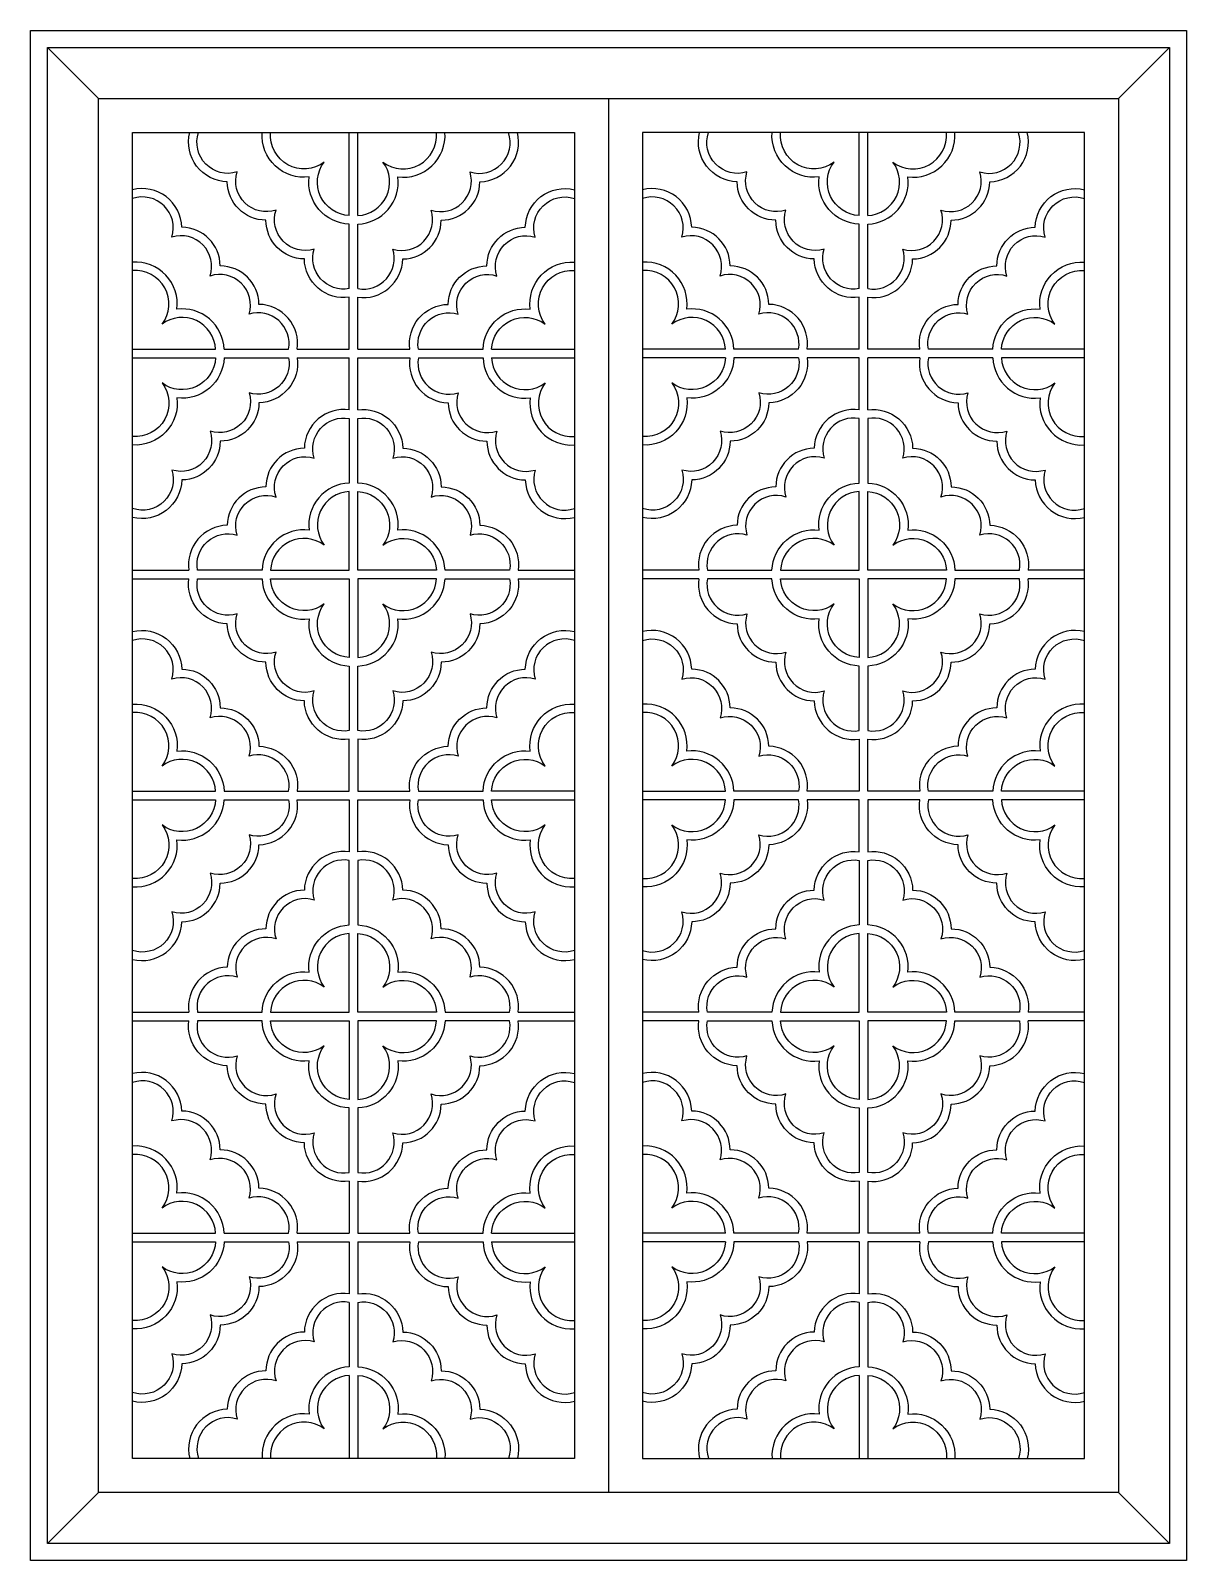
# Model space of a CAD drawing. Header units: metres. Extents: x 3237 to 4597, y 649 to 2449.
import ezdxf

# ---------------------------------------------------------------- set-up
doc = ezdxf.new("R2010")
doc.units = ezdxf.units.M
for name, color, linetype in [('3', 3, 'Continuous'), ('4', 4, 'Continuous'), ('7', 7, 'Continuous')]:
    doc.layers.add(name, color=color, linetype=linetype)

# ---------------------------------------------------------------- blocks, each defined once
blk = doc.blocks.new('窗-026')
at = {"layer": '3'}
for p, q in [((375, 1582.36), (375, 1680)), ((385, 1582.36), (385, 1680)), ((975, 1582.36), (975, 1680)), ((985, 1582.36), (985, 1680)), ((375, 1496.36), (375, 1572.35)), ((385, 1496.36), (385, 1572.35)), ((975, 1496.36), (975, 1572.35)), ((985, 1496.36), (985, 1572.35)), ((375, 1425), (375, 1486.24)), ((385, 1425), (385, 1486.24)), ((975, 1425), (975, 1486.24)), ((985, 1425), (985, 1486.24)), ((120, 1425), (217.64, 1425)), ((227.65, 1425), (303.64, 1425)), ((313.76, 1425), (375, 1425)), ((385, 1425), (446.24, 1425)), ((456.36, 1425), (532.35, 1425)), ((542.36, 1425), (640, 1425)), ((817.64, 1425), (720, 1425)), ((903.64, 1425), (827.65, 1425)), ((975, 1425), (913.76, 1425)), ((1046.24, 1425), (985, 1425)), ((1132.35, 1425), (1056.36, 1425)), ((1240, 1425), (1142.36, 1425)), ((120, 1415), (217.64, 1415)), ((227.65, 1415), (303.64, 1415)), ((313.76, 1415), (375, 1415)), ((375, 1353.76), (375, 1415)), ((385, 1415), (446.24, 1415)), ((385, 1353.76), (385, 1415)), ((456.36, 1415), (532.35, 1415)), ((542.36, 1415), (640, 1415)), ((817.64, 1415), (720, 1415)), ((903.64, 1415), (827.65, 1415)), ((975, 1415), (913.76, 1415)), ((975, 1353.76), (975, 1415)), ((985, 1353.76), (985, 1415)), ((1046.24, 1415), (985, 1415)), ((1132.35, 1415), (1056.36, 1415)), ((1240, 1415), (1142.36, 1415)), ((120, 1165), (186.24, 1165)), ((120, 1155), (186.24, 1155)), ((573.76, 1165), (640, 1165)), ((573.76, 1155), (640, 1155)), ((786.24, 1165), (720, 1165)), ((786.24, 1155), (720, 1155)), ((1240, 1165), (1173.76, 1165)), ((1240, 1155), (1173.76, 1155)), ((120, 645), (186.24, 645)), ((120, 635), (186.24, 635)), ((573.76, 645), (640, 645)), ((573.76, 635), (640, 635)), ((786.24, 645), (720, 645)), ((786.24, 635), (720, 635)), ((1240, 645), (1173.76, 645)), ((1240, 635), (1173.76, 635)), ((375, 446.24), (375, 385)), ((385, 446.24), (385, 385)), ((975, 446.24), (975, 385)), ((985, 446.24), (985, 385)), ((120, 385), (217.64, 385)), ((227.65, 385), (303.64, 385)), ((313.76, 385), (375, 385)), ((385, 385), (446.24, 385)), ((456.36, 385), (532.35, 385)), ((542.36, 385), (640, 385)), ((817.64, 385), (720, 385)), ((903.64, 385), (827.65, 385)), ((975, 385), (913.76, 385)), ((1046.24, 385), (985, 385)), ((1132.35, 385), (1056.36, 385)), ((1240, 385), (1142.36, 385)), ((120, 375), (217.64, 375)), ((227.65, 375), (303.64, 375)), ((313.76, 375), (375, 375)), ((375, 375), (375, 313.76)), ((385, 375), (446.24, 375)), ((385, 375), (385, 313.76)), ((456.36, 375), (532.35, 375)), ((542.36, 375), (640, 375)), ((817.64, 375), (720, 375)), ((903.64, 375), (827.65, 375)), ((975, 375), (913.76, 375)), ((975, 375), (975, 313.76)), ((1046.24, 375), (985, 375)), ((985, 375), (985, 313.76)), ((1132.35, 375), (1056.36, 375)), ((1240, 375), (1142.36, 375)), ((375, 303.64), (375, 227.65)), ((385, 303.64), (385, 227.65)), ((975, 303.64), (975, 227.65)), ((985, 303.64), (985, 227.65)), ((375, 217.64), (375, 120)), ((385, 217.64), (385, 120)), ((975, 217.64), (975, 120)), ((985, 217.64), (985, 120))]:
    blk.add_line(p, q, dxfattribs=at)
blk.add_lwpolyline([(20, 1780), (1340, 1780), (1340, 20), (20, 20)], close=True, dxfattribs=at)
for points in [[(375, 1486.24, -0.45), (322.11, 1531.33, -0.41), (276.92, 1576.92, -0.41), (231.33, 1622.11, -0.48), (187.2, 1680)], [(375, 1496.36, -0.56), (333.66, 1542.96, -0.61), (288.8, 1588.8, -0.61), (242.96, 1633.66, -0.61), (197.6, 1680)], [(375, 1572.35, -0.44), (327.78, 1627.78, -0.47), (272.43, 1680)], [(375, 1582.36, -0.6), (345.37, 1645.37, -0.65), (282.46, 1680)], [(385, 1486.24, 0.45), (437.89, 1531.33, 0.41), (483.08, 1576.92, 0.41), (528.67, 1622.11, 0.48), (572.8, 1680)], [(385, 1496.36, 0.56), (426.34, 1542.96, 0.61), (471.2, 1588.8, 0.61), (517.04, 1633.66, 0.61), (562.4, 1680)], [(385, 1572.35, 0.44), (432.22, 1627.78, 0.47), (487.57, 1680)], [(385, 1582.36, 0.6), (414.63, 1645.37, 0.65), (477.54, 1680)], [(975, 1486.24, -0.45), (922.11, 1531.33, -0.41), (876.92, 1576.92, -0.41), (831.33, 1622.11, -0.48), (787.2, 1680)], [(975, 1496.36, -0.56), (933.66, 1542.96, -0.61), (888.8, 1588.8, -0.61), (842.96, 1633.66, -0.61), (797.6, 1680)], [(975, 1572.35, -0.44), (927.78, 1627.78, -0.47), (872.43, 1680)], [(975, 1582.36, -0.6), (945.37, 1645.37, -0.65), (882.46, 1680)], [(985, 1496.36, 0.56), (1026.34, 1542.96, 0.61), (1071.2, 1588.8, 0.61), (1117.04, 1633.66, 0.61), (1162.4, 1680)], [(985, 1486.24, 0.45), (1037.89, 1531.33, 0.41), (1083.08, 1576.92, 0.41), (1128.67, 1622.11, 0.48), (1172.8, 1680)], [(985, 1572.35, 0.44), (1032.22, 1627.78, 0.47), (1087.57, 1680)], [(985, 1582.36, 0.6), (1014.63, 1645.37, 0.65), (1077.54, 1680)], [(313.76, 1425, 0.45), (268.67, 1477.89, 0.41), (223.08, 1523.08, 0.41), (177.89, 1568.67, 0.48), (120, 1612.8)], [(303.64, 1425, 0.56), (257.04, 1466.34, 0.61), (211.2, 1511.2, 0.61), (166.34, 1557.04, 0.61), (120, 1602.4)], [(446.24, 1425, -0.45), (491.33, 1477.89, -0.41), (536.92, 1523.08, -0.41), (582.11, 1568.67, -0.48), (640, 1612.8)], [(456.36, 1425, -0.56), (502.96, 1466.34, -0.61), (548.8, 1511.2, -0.61), (593.66, 1557.04, -0.61), (640, 1602.4)], [(913.76, 1425, 0.45), (868.67, 1477.89, 0.41), (823.08, 1523.08, 0.41), (777.89, 1568.67, 0.48), (720, 1612.8)], [(903.64, 1425, 0.56), (857.04, 1466.34, 0.61), (811.2, 1511.2, 0.61), (766.34, 1557.04, 0.61), (720, 1602.4)], [(1046.24, 1425, -0.45), (1091.33, 1477.89, -0.41), (1136.92, 1523.08, -0.41), (1182.11, 1568.67, -0.48), (1240, 1612.8)], [(1056.36, 1425, -0.56), (1102.96, 1466.34, -0.61), (1148.8, 1511.2, -0.61), (1193.66, 1557.04, -0.61), (1240, 1602.4)], [(227.65, 1425, 0.44), (172.22, 1472.22, 0.47), (120, 1527.57)], [(217.64, 1425, 0.6), (154.63, 1454.63, 0.65), (120, 1517.54)], [(532.35, 1425, -0.44), (587.78, 1472.22, -0.47), (640, 1527.57)], [(542.36, 1425, -0.6), (605.37, 1454.63, -0.65), (640, 1517.54)], [(827.65, 1425, 0.44), (772.22, 1472.22, 0.47), (720, 1527.57)], [(817.64, 1425, 0.6), (754.63, 1454.63, 0.65), (720, 1517.54)], [(1132.35, 1425, -0.44), (1187.78, 1472.22, -0.47), (1240, 1527.57)], [(1142.36, 1425, -0.6), (1205.37, 1454.63, -0.65), (1240, 1517.54)], [(303.64, 1415, -0.56), (257.04, 1373.66, -0.61), (211.2, 1328.8, -0.61), (166.34, 1282.96, -0.61), (120, 1237.6)], [(313.76, 1415, -0.45), (268.67, 1362.11, -0.41), (223.08, 1316.92, -0.41), (177.89, 1271.33, -0.48), (120, 1227.2)], [(217.64, 1415, -0.6), (154.63, 1385.37, -0.65), (120, 1322.46)], [(227.65, 1415, -0.44), (172.22, 1367.78, -0.47), (120, 1312.43)], [(446.24, 1415, 0.45), (491.33, 1362.11, 0.41), (536.92, 1316.92, 0.41), (582.11, 1271.33, 0.48), (640, 1227.2)], [(456.36, 1415, 0.56), (502.96, 1373.66, 0.61), (548.8, 1328.8, 0.61), (593.66, 1282.96, 0.61), (640, 1237.6)], [(532.35, 1415, 0.44), (587.78, 1367.78, 0.47), (640, 1312.43)], [(542.36, 1415, 0.6), (605.37, 1385.37, 0.65), (640, 1322.46)], [(903.64, 1415, -0.56), (857.04, 1373.66, -0.61), (811.2, 1328.8, -0.61), (766.34, 1282.96, -0.61), (720, 1237.6)], [(913.76, 1415, -0.45), (868.67, 1362.11, -0.41), (823.08, 1316.92, -0.41), (777.89, 1271.33, -0.48), (720, 1227.2)], [(817.64, 1415, -0.6), (754.63, 1385.37, -0.65), (720, 1322.46)], [(827.65, 1415, -0.44), (772.22, 1367.78, -0.47), (720, 1312.43)], [(1046.24, 1415, 0.45), (1091.33, 1362.11, 0.41), (1136.92, 1316.92, 0.41), (1182.11, 1271.33, 0.48), (1240, 1227.2)], [(1056.36, 1415, 0.56), (1102.96, 1373.66, 0.61), (1148.8, 1328.8, 0.61), (1193.66, 1282.96, 0.61), (1240, 1237.6)], [(1132.35, 1415, 0.44), (1187.78, 1367.78, 0.47), (1240, 1312.43)], [(1142.36, 1415, 0.6), (1205.37, 1385.37, 0.65), (1240, 1322.46)], [(375, 1353.76, 0.45), (322.11, 1308.67, 0.41), (276.92, 1263.08, 0.41), (231.33, 1217.89, 0.45), (186.24, 1165, 0.45)], [(385, 1353.76, -0.45), (437.89, 1308.67, -0.41), (483.08, 1263.08, -0.41), (528.67, 1217.89, -0.45), (573.76, 1165, -0.45)], [(975, 1353.76, 0.45), (922.11, 1308.67, 0.41), (876.92, 1263.08, 0.41), (831.33, 1217.89, 0.45), (786.24, 1165, 0.45)], [(985, 1353.76, -0.45), (1037.89, 1308.67, -0.41), (1083.08, 1263.08, -0.41), (1128.67, 1217.89, -0.45), (1173.76, 1165, -0.45)], [(120, 1092.8, -0.48), (177.89, 1048.67, -0.41), (223.08, 1003.08, -0.41), (268.67, 957.89, -0.45), (313.76, 905), (375, 905), (375, 966.24, -0.45), (322.11, 1011.33, -0.41), (276.92, 1056.92, -0.41), (231.33, 1102.11, -0.45), (186.24, 1155)], [(573.76, 1155, -0.45), (528.67, 1102.11, -0.41), (483.08, 1056.92, -0.41), (437.89, 1011.33, -0.45), (385, 966.24), (385, 905), (446.24, 905, -0.45), (491.33, 957.89, -0.41), (536.92, 1003.08, -0.41), (582.11, 1048.67, -0.48), (640, 1092.8)], [(786.24, 1155, 0.45), (831.33, 1102.11, 0.41), (876.92, 1056.92, 0.41), (922.11, 1011.33, 0.45), (975, 966.24), (975, 905), (913.76, 905, 0.45), (868.67, 957.89, 0.41), (823.08, 1003.08, 0.41), (777.89, 1048.67, 0.48), (720, 1092.8)], [(1240, 1092.8, 0.48), (1182.11, 1048.67, 0.41), (1136.92, 1003.08, 0.41), (1091.33, 957.89, 0.45), (1046.24, 905), (985, 905), (985, 966.24, 0.45), (1037.89, 1011.33, 0.41), (1083.08, 1056.92, 0.41), (1128.67, 1102.11, 0.45), (1173.76, 1155)], [(120, 1007.57, -0.47), (172.22, 952.22, -0.44), (227.65, 905), (303.64, 905, 0.56), (257.04, 946.34, 0.61), (211.2, 991.2, 0.61), (166.34, 1037.04, 0.61), (120, 1082.4)], [(640, 1082.4, 0.61), (593.66, 1037.04, 0.61), (548.8, 991.2, 0.61), (502.96, 946.34, 0.56), (456.36, 905), (532.35, 905, -0.44), (587.78, 952.22, -0.47), (640, 1007.57)], [(720, 1082.4, -0.61), (766.34, 1037.04, -0.61), (811.2, 991.2, -0.61), (857.04, 946.34, -0.56), (903.64, 905), (827.65, 905, 0.44), (772.22, 952.22, 0.47), (720, 1007.57)], [(1240, 1007.57, 0.47), (1187.78, 952.22, 0.44), (1132.35, 905), (1056.36, 905, -0.56), (1102.96, 946.34, -0.61), (1148.8, 991.2, -0.61), (1193.66, 1037.04, -0.61), (1240, 1082.4)], [(120, 905), (217.64, 905, 0.6), (154.63, 934.63, 0.65), (120, 997.54)], [(640, 905), (542.36, 905, -0.6), (605.37, 934.63, -0.65), (640, 997.54)], [(720, 905), (817.64, 905, 0.6), (754.63, 934.63, 0.65), (720, 997.54)], [(1240, 905), (1142.36, 905, -0.6), (1205.37, 934.63, -0.65), (1240, 997.54)], [(120, 707.2, 0.48), (177.89, 751.33, 0.41), (223.08, 796.92, 0.41), (268.67, 842.11, 0.45), (313.76, 895), (375, 895), (375, 833.76, 0.45), (322.11, 788.67, 0.41), (276.92, 743.08, 0.41), (231.33, 697.89, 0.45), (186.24, 645)], [(120, 895), (217.64, 895, -0.6), (154.63, 865.37, -0.65), (120, 802.46)], [(120, 792.43, 0.47), (172.22, 847.78, 0.44), (227.65, 895), (303.64, 895, -0.56), (257.04, 853.66, -0.61), (211.2, 808.8, -0.61), (166.34, 762.96, -0.61), (120, 717.6)], [(573.76, 645, 0.45), (528.67, 697.89, 0.41), (483.08, 743.08, 0.41), (437.89, 788.67, 0.45), (385, 833.76), (385, 895), (446.24, 895, 0.45), (491.33, 842.11, 0.41), (536.92, 796.92, 0.41), (582.11, 751.33, 0.48), (640, 707.2)], [(640, 717.6, -0.61), (593.66, 762.96, -0.61), (548.8, 808.8, -0.61), (502.96, 853.66, -0.56), (456.36, 895), (532.35, 895, 0.44), (587.78, 847.78, 0.47), (640, 792.43)], [(640, 802.46, -0.65), (605.37, 865.37, -0.6), (542.36, 895), (640, 895)], [(720, 802.46, 0.65), (754.63, 865.37, 0.6), (817.64, 895), (720, 895)], [(720, 717.6, 0.61), (766.34, 762.96, 0.61), (811.2, 808.8, 0.61), (857.04, 853.66, 0.56), (903.64, 895), (827.65, 895, -0.44), (772.22, 847.78, -0.47), (720, 792.43)], [(786.24, 645, -0.45), (831.33, 697.89, -0.41), (876.92, 743.08, -0.41), (922.11, 788.67, -0.45), (975, 833.76), (975, 895), (913.76, 895, -0.45), (868.67, 842.11, -0.41), (823.08, 796.92, -0.41), (777.89, 751.33, -0.48), (720, 707.2)], [(1240, 707.2, -0.48), (1182.11, 751.33, -0.41), (1136.92, 796.92, -0.41), (1091.33, 842.11, -0.45), (1046.24, 895), (985, 895), (985, 833.76, -0.45), (1037.89, 788.67, -0.41), (1083.08, 743.08, -0.41), (1128.67, 697.89, -0.45), (1173.76, 645)], [(1240, 792.43, -0.47), (1187.78, 847.78, -0.44), (1132.35, 895), (1056.36, 895, 0.56), (1102.96, 853.66, 0.61), (1148.8, 808.8, 0.61), (1193.66, 762.96, 0.61), (1240, 717.6)], [(1240, 895), (1142.36, 895, 0.6), (1205.37, 865.37, 0.65), (1240, 802.46)], [(375, 446.24, -0.45), (322.11, 491.33, -0.41), (276.92, 536.92, -0.41), (231.33, 582.11, -0.45), (186.24, 635, -0.45)], [(385, 446.24, 0.45), (437.89, 491.33, 0.41), (483.08, 536.92, 0.41), (528.67, 582.11, 0.45), (573.76, 635, 0.45)], [(975, 446.24, -0.45), (922.11, 491.33, -0.41), (876.92, 536.92, -0.41), (831.33, 582.11, -0.45), (786.24, 635, -0.45)], [(985, 446.24, 0.45), (1037.89, 491.33, 0.41), (1083.08, 536.92, 0.41), (1128.67, 582.11, 0.45), (1173.76, 635, 0.45)], [(313.76, 385, 0.45), (268.67, 437.89, 0.41), (223.08, 483.08, 0.41), (177.89, 528.67, 0.48), (120, 572.8)], [(303.64, 385, 0.56), (257.04, 426.34, 0.61), (211.2, 471.2, 0.61), (166.34, 517.04, 0.61), (120, 562.4)], [(446.24, 385, -0.45), (491.33, 437.89, -0.41), (536.92, 483.08, -0.41), (582.11, 528.67, -0.48), (640, 572.8)], [(456.36, 385, -0.56), (502.96, 426.34, -0.61), (548.8, 471.2, -0.61), (593.66, 517.04, -0.61), (640, 562.4)], [(913.76, 385, 0.45), (868.67, 437.89, 0.41), (823.08, 483.08, 0.41), (777.89, 528.67, 0.48), (720, 572.8)], [(903.64, 385, 0.56), (857.04, 426.34, 0.61), (811.2, 471.2, 0.61), (766.34, 517.04, 0.61), (720, 562.4)], [(1046.24, 385, -0.45), (1091.33, 437.89, -0.41), (1136.92, 483.08, -0.41), (1182.11, 528.67, -0.48), (1240, 572.8)], [(1056.36, 385, -0.56), (1102.96, 426.34, -0.61), (1148.8, 471.2, -0.61), (1193.66, 517.04, -0.61), (1240, 562.4)], [(227.65, 385, 0.44), (172.22, 432.22, 0.47), (120, 487.57)], [(532.35, 385, -0.44), (587.78, 432.22, -0.47), (640, 487.57)], [(827.65, 385, 0.44), (772.22, 432.22, 0.47), (720, 487.57)], [(1132.35, 385, -0.44), (1187.78, 432.22, -0.47), (1240, 487.57)], [(217.64, 385, 0.6), (154.63, 414.63, 0.65), (120, 477.54)], [(542.36, 385, -0.6), (605.37, 414.63, -0.65), (640, 477.54)], [(817.64, 385, 0.6), (754.63, 414.63, 0.65), (720, 477.54)], [(1142.36, 385, -0.6), (1205.37, 414.63, -0.65), (1240, 477.54)], [(313.76, 375, -0.45), (268.67, 322.11, -0.41), (223.08, 276.92, -0.41), (177.89, 231.33, -0.48), (120, 187.2)], [(303.64, 375, -0.56), (257.04, 333.66, -0.61), (211.2, 288.8, -0.61), (166.34, 242.96, -0.61), (120, 197.6)], [(217.64, 375, -0.6), (154.63, 345.37, -0.65), (120, 282.46)], [(227.65, 375, -0.44), (172.22, 327.78, -0.47), (120, 272.43)], [(446.24, 375, 0.45), (491.33, 322.11, 0.41), (536.92, 276.92, 0.41), (582.11, 231.33, 0.48), (640, 187.2)], [(456.36, 375, 0.56), (502.96, 333.66, 0.61), (548.8, 288.8, 0.61), (593.66, 242.96, 0.61), (640, 197.6)], [(532.35, 375, 0.44), (587.78, 327.78, 0.47), (640, 272.43)], [(542.36, 375, 0.6), (605.37, 345.37, 0.65), (640, 282.46)], [(903.64, 375, -0.56), (857.04, 333.66, -0.61), (811.2, 288.8, -0.61), (766.34, 242.96, -0.61), (720, 197.6)], [(827.65, 375, -0.44), (772.22, 327.78, -0.47), (720, 272.43)], [(817.64, 375, -0.6), (754.63, 345.37, -0.65), (720, 282.46)], [(913.76, 375, -0.45), (868.67, 322.11, -0.41), (823.08, 276.92, -0.41), (777.89, 231.33, -0.48), (720, 187.2)], [(1046.24, 375, 0.45), (1091.33, 322.11, 0.41), (1136.92, 276.92, 0.41), (1182.11, 231.33, 0.48), (1240, 187.2)], [(1056.36, 375, 0.56), (1102.96, 333.66, 0.61), (1148.8, 288.8, 0.61), (1193.66, 242.96, 0.61), (1240, 197.6)], [(1132.35, 375, 0.44), (1187.78, 327.78, 0.47), (1240, 272.43)], [(1142.36, 375, 0.6), (1205.37, 345.37, 0.65), (1240, 282.46)], [(375, 313.76, 0.45), (322.11, 268.67, 0.41), (276.92, 223.08, 0.41), (231.33, 177.89, 0.48), (187.2, 120)], [(385, 313.76, -0.45), (437.89, 268.67, -0.41), (483.08, 223.08, -0.41), (528.67, 177.89, -0.48), (572.8, 120)], [(975, 313.76, 0.45), (922.11, 268.67, 0.41), (876.92, 223.08, 0.41), (831.33, 177.89, 0.48), (787.2, 120)], [(985, 313.76, -0.45), (1037.89, 268.67, -0.41), (1083.08, 223.08, -0.41), (1128.67, 177.89, -0.48), (1172.8, 120)], [(375, 303.64, 0.56), (333.66, 257.04, 0.61), (288.8, 211.2, 0.61), (242.96, 166.34, 0.61), (197.6, 120)], [(385, 303.64, -0.56), (426.34, 257.04, -0.61), (471.2, 211.2, -0.61), (517.04, 166.34, -0.61), (562.4, 120)], [(975, 303.64, 0.56), (933.66, 257.04, 0.61), (888.8, 211.2, 0.61), (842.96, 166.34, 0.61), (797.6, 120)], [(985, 303.64, -0.56), (1026.34, 257.04, -0.61), (1071.2, 211.2, -0.61), (1117.04, 166.34, -0.61), (1162.4, 120)], [(375, 227.65, 0.44), (327.78, 172.22, 0.47), (272.43, 120)], [(375, 217.64, 0.6), (345.37, 154.63, 0.65), (282.46, 120)], [(385, 227.65, -0.44), (432.22, 172.22, -0.47), (487.57, 120)], [(385, 217.64, -0.6), (414.63, 154.63, -0.65), (477.54, 120)], [(975, 227.65, 0.44), (927.78, 172.22, 0.47), (872.43, 120)], [(975, 217.64, 0.6), (945.37, 154.63, 0.65), (882.46, 120)], [(985, 227.65, -0.44), (1032.22, 172.22, -0.47), (1087.57, 120)], [(985, 217.64, -0.6), (1014.63, 154.63, -0.65), (1077.54, 120)]]:
    blk.add_lwpolyline(points, format="xyb", dxfattribs=at)
for points in [[(196.36, 1165, -0.56), (242.96, 1206.34, -0.61), (288.8, 1251.2, -0.61), (333.66, 1297.04, -0.56), (375, 1343.64), (375, 1267.65, 0.44), (327.78, 1212.22, 0.44), (272.35, 1165)], [(385, 1343.64, -0.56), (426.34, 1297.04, -0.61), (471.2, 1251.2, -0.61), (517.04, 1206.34, -0.56), (563.64, 1165), (487.65, 1165, 0.44), (432.22, 1212.22, 0.44), (385, 1267.65)], [(975, 1343.64, 0.56), (933.66, 1297.04, 0.61), (888.8, 1251.2, 0.61), (842.96, 1206.34, 0.56), (796.36, 1165), (872.35, 1165, -0.44), (927.78, 1212.22, -0.44), (975, 1267.65)], [(1163.64, 1165, 0.56), (1117.04, 1206.34, 0.61), (1071.2, 1251.2, 0.61), (1026.34, 1297.04, 0.56), (985, 1343.64), (985, 1267.65, -0.44), (1032.22, 1212.22, -0.44), (1087.65, 1165)], [(282.36, 1165), (375, 1165), (375, 1257.64, 0.6), (345.37, 1194.63, 0.6)], [(385, 1257.64, -0.6), (414.63, 1194.63, -0.6), (477.64, 1165), (385, 1165)], [(975, 1257.64, 0.6), (945.37, 1194.63, 0.6), (882.36, 1165), (975, 1165)], [(1077.64, 1165), (985, 1165), (985, 1257.64, -0.6), (1014.63, 1194.63, -0.6)], [(375, 976.36, -0.56), (333.66, 1022.96, -0.61), (288.8, 1068.8, -0.61), (242.96, 1113.66, -0.56), (196.36, 1155), (272.35, 1155, 0.44), (327.78, 1107.78, 0.44), (375, 1052.35)], [(375, 1155), (375, 1062.36, -0.6), (345.37, 1125.37, -0.6), (282.36, 1155)], [(385, 1062.36, 0.6), (414.63, 1125.37, 0.6), (477.64, 1155), (385, 1155)], [(563.64, 1155, -0.56), (517.04, 1113.66, -0.61), (471.2, 1068.8, -0.61), (426.34, 1022.96, -0.56), (385, 976.36), (385, 1052.35, 0.44), (432.22, 1107.78, 0.44), (487.65, 1155)], [(796.36, 1155, 0.56), (842.96, 1113.66, 0.61), (888.8, 1068.8, 0.61), (933.66, 1022.96, 0.56), (975, 976.36), (975, 1052.35, -0.44), (927.78, 1107.78, -0.44), (872.35, 1155)], [(975, 1062.36, -0.6), (945.37, 1125.37, -0.6), (882.36, 1155), (975, 1155)], [(985, 976.36, 0.56), (1026.34, 1022.96, 0.61), (1071.2, 1068.8, 0.61), (1117.04, 1113.66, 0.56), (1163.64, 1155), (1087.65, 1155, -0.44), (1032.22, 1107.78, -0.44), (985, 1052.35)], [(985, 1155), (985, 1062.36, 0.6), (1014.63, 1125.37, 0.6), (1077.64, 1155)], [(375, 823.64, 0.56), (333.66, 777.04, 0.61), (288.8, 731.2, 0.61), (242.96, 686.34, 0.56), (196.36, 645), (272.35, 645, -0.44), (327.78, 692.22, -0.44), (375, 747.65)], [(563.64, 645, 0.56), (517.04, 686.34, 0.61), (471.2, 731.2, 0.61), (426.34, 777.04, 0.56), (385, 823.64), (385, 747.65, -0.44), (432.22, 692.22, -0.44), (487.65, 645)], [(796.36, 645, -0.56), (842.96, 686.34, -0.61), (888.8, 731.2, -0.61), (933.66, 777.04, -0.56), (975, 823.64), (975, 747.65, 0.44), (927.78, 692.22, 0.44), (872.35, 645)], [(985, 823.64, -0.56), (1026.34, 777.04, -0.61), (1071.2, 731.2, -0.61), (1117.04, 686.34, -0.56), (1163.64, 645), (1087.65, 645, 0.44), (1032.22, 692.22, 0.44), (985, 747.65)], [(375, 645), (375, 737.64, 0.6), (345.37, 674.63, 0.6), (282.36, 645)], [(385, 737.64, -0.6), (414.63, 674.63, -0.6), (477.64, 645), (385, 645)], [(975, 737.64, 0.6), (945.37, 674.63, 0.6), (882.36, 645), (975, 645)], [(985, 645), (985, 737.64, -0.6), (1014.63, 674.63, -0.6), (1077.64, 645)], [(196.36, 635, 0.56), (242.96, 593.66, 0.61), (288.8, 548.8, 0.61), (333.66, 502.96, 0.56), (375, 456.36), (375, 532.35, -0.44), (327.78, 587.78, -0.44), (272.35, 635)], [(282.36, 635), (375, 635), (375, 542.36, -0.6), (345.37, 605.37, -0.6)], [(385, 456.36, 0.56), (426.34, 502.96, 0.61), (471.2, 548.8, 0.61), (517.04, 593.66, 0.56), (563.64, 635), (487.65, 635, -0.44), (432.22, 587.78, -0.44), (385, 532.35)], [(385, 542.36, 0.6), (414.63, 605.37, 0.6), (477.64, 635), (385, 635)], [(975, 456.36, -0.56), (933.66, 502.96, -0.61), (888.8, 548.8, -0.61), (842.96, 593.66, -0.56), (796.36, 635), (872.35, 635, 0.44), (927.78, 587.78, 0.44), (975, 532.35)], [(975, 542.36, -0.6), (945.37, 605.37, -0.6), (882.36, 635), (975, 635)], [(1163.64, 635, -0.56), (1117.04, 593.66, -0.61), (1071.2, 548.8, -0.61), (1026.34, 502.96, -0.56), (985, 456.36), (985, 532.35, 0.44), (1032.22, 587.78, 0.44), (1087.65, 635)], [(1077.64, 635), (985, 635), (985, 542.36, 0.6), (1014.63, 605.37, 0.6)]]:
    blk.add_lwpolyline(points, format="xyb", close=True, dxfattribs=at)
at = {"layer": '4'}
blk.add_line((680, 1720), (680, 80), dxfattribs=at)
for points in [[(0, 1800), (1360, 1800), (1360, 0), (0, 0)], [(80, 1720), (1280, 1720), (1280, 80), (80, 80)]]:
    blk.add_lwpolyline(points, close=True, dxfattribs=at)
at = {"layer": '7'}
for p, q in [((80, 1720), (20, 1780)), ((1280, 1720), (1340, 1780)), ((80, 80), (20, 20)), ((1280, 80), (1340, 20))]:
    blk.add_line(p, q, dxfattribs=at)
for points in [[(120, 120), (120, 1680), (640, 1680), (640, 120)], [(1240, 120), (1240, 1680), (720, 1680), (720, 120)]]:
    blk.add_lwpolyline(points, close=True, dxfattribs=at)

msp = doc.modelspace()

# ---------------------------------------------------------------- block references
at = {"layer": '3'}
msp.add_blockref('窗-026', (3237.42, 648.65), dxfattribs=at)

doc.saveas('drawing.dxf')
